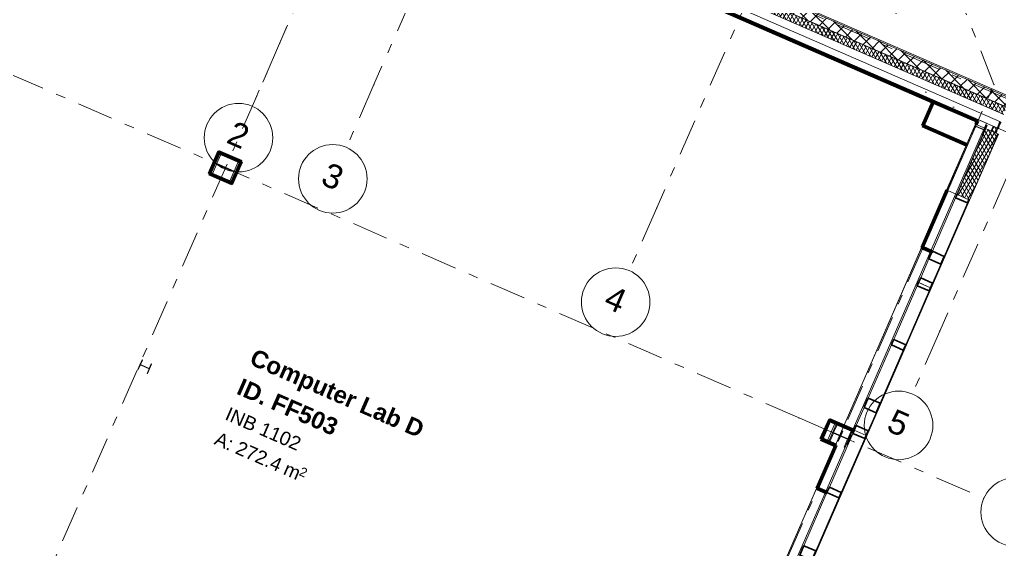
# Model space of a CAD drawing. Header units: millimetres. Extents: x -50172 to 90294, y -80883 to 25069.
# Drawn here: x 4842 to 19129, y -14674 to -6944 of the extents above; entities that cross this region are included whole.
import ezdxf
from ezdxf.enums import TextEntityAlignment as Align

# ---------------------------------------------------------------- set-up
doc = ezdxf.new("R2010")
doc.units = ezdxf.units.MM
doc.header["$MEASUREMENT"] = 0
doc.linetypes.add('Double Dashed', pattern=[1093.611073, 529.166651, -211.666656, 141.111112, -211.666656])
doc.linetypes.add('Hidden Line', pattern=[55, 45, -10])
for name, color, linetype in [('A-05-M_Gross_Int_Plant', 7, 'Continuous'), ('A-15-MG_Structural_Grid', 7, 'Continuous'), ('A-20-M_Floor_Slab', 7, 'Continuous'), ('A-25-M_Wall_Ext_Existing_HUB', 7, 'Continuous'), ('A-25-M_Wall_Int', 7, 'Continuous'), ('COLUMN.IFC Import', 7, 'Continuous'), ('New_A-05-M_Gross_Int_Circulation', 7, 'Continuous'), ('New_A-15-MG_Structural_Grid_Phase_2', 7, 'Continuous'), ('New_A-20-M_Floor_Slab', 7, 'Continuous'), ('New_A-25-M_Wall_Ext', 7, 'Continuous'), ('New_A-25-M_Wall_Int', 7, 'Continuous'), ('New_A-35-M_FFE-Zone', 7, 'Continuous'), ('New_ArchiCAD Windows', 7, 'Continuous')]:
    doc.layers.add(name, color=color, linetype=linetype)
for name, color, linetype, lineweight, true_color in [('A-05-M_Gross_Int_Plant_Pen_No__74', 7, 'Continuous', 20, 0x606060), ('A-15-MG_Structural_Grid_Pen_No__163', 7, 'Continuous', 0, 0x750077), ('A-25-M_Wall_Ext_Existing_HUB_Pen_No__107', 7, 'Continuous', 15, 0xa6a6a6), ('A-25-M_Wall_Int_Pen_No__107', 7, 'Continuous', 15, 0xa6a6a6), ('A-25-M_Wall_Int_Pen_No__27', 7, 'Continuous', 50, 0x2a2a2a), ('New_A-05-M_Gross_Int_Circulation_Pen_No__74', 7, 'Continuous', 20, 0x606060), ('New_A-15-MG_Structural_Grid_Phase_2_Pen_No__222', 7, 'Continuous', 13, 0x65af33), ('New_A-25-M_Wall_Ext_Pen_No__107', 7, 'Continuous', 15, 0xa6a6a6), ('New_A-25-M_Wall_Int_Pen_No__107', 7, 'Continuous', 15, 0xa6a6a6), ('New_A-25-M_Wall_Int_Pen_No__27', 7, 'Continuous', 50, 0x2a2a2a), ('New_A-35-M_FFE-Zone_Pen_No__74', 7, 'Continuous', 20, 0x606060), ('New_ArchiCAD Windows_Pen_No__23', 7, 'Continuous', 30, 0x2a2a2a)]:
    doc.layers.add(name, color=color, linetype=linetype, lineweight=lineweight, true_color=true_color)
for name, color, linetype, lineweight in [('A-20-M_Floor_Slab_Pen_No__89', 8, 'Continuous', 20), ('A-25-M_Wall_Ext_Existing_HUB_Pen_No__1', 7, 'Continuous', 13), ('A-25-M_Wall_Ext_Existing_HUB_Pen_No__195', 7, 'Continuous', 35), ('A-25-M_Wall_Int_Pen_No__193', 7, 'Continuous', 18), ('A-25-M_Wall_Int_Pen_No__195', 7, 'Continuous', 35), ('A-25-M_Wall_Int_Pen_No__4', 7, 'Continuous', 20), ('ArchiCAD Zone Stamps_Pen_No__9', 7, 'Continuous', 13), ('COLUMN.IFC Import_Pen_No__2', 8, 'Continuous', 15), ('New_A-20-M_Floor_Slab_Pen_No__89', 8, 'Continuous', 20), ('New_A-25-M_Wall_Ext_Pen_No__1', 7, 'Continuous', 13), ('New_A-25-M_Wall_Int_Pen_No__1', 7, 'Continuous', 13), ('New_ArchiCAD Windows_Pen_No__1', 7, 'Continuous', 13), ('New_ArchiCAD Windows_Pen_No__3', 7, 'Continuous', 18), ('New_ArchiCAD Zone Stamps_Pen_No__6', 7, 'Continuous', 35), ('New_ArchiCAD Zone Stamps_Pen_No__9', 7, 'Continuous', 13)]:
    doc.layers.add(name, color=color, linetype=linetype, lineweight=lineweight)
doc.styles.add('GENERATED_STYLE_1', font='')
doc.styles.add('GENERATED_STYLE_3', font='')
doc.styles.add('GENERATED_STYLE_4', font='')
doc.styles.get('GENERATED_STYLE_1').set_extended_font_data('Arial', bold=True)
doc.styles.get('GENERATED_STYLE_3').set_extended_font_data('Arial')
doc.styles.get('GENERATED_STYLE_4').set_extended_font_data('Swis721 BT')
pattern_1 = [(103.994, (0, 0), (-1137.956, 451.32), [0, -965.2, 0, -1079.5, 0, -1031.875]), (73.994, (0, 0), (-1195.13, 1745.31), [0, -520.7, 0, -869.95, 0, -333.375]), (33.994, (-311.5, -716.2), (785.414, 1814.82), [0, -317.5, 0, -1143, 0, -1492.25]), (23.994, (-311.5, -716.2), (250.28, 1972.77), [0, -158.75, 0, -749.3, 0, -857.25])]
pattern_2 = [(60, (0, 0), (-43.30127, 25), []), (120, (0, 0), (43.30127, 25), [])]
pattern_3 = [(66.4404, (0, 0), (-158.76755, 69.2305), [0, -100]), (66.4404, (-59.4, 80.45), (-158.76755, 69.2305), [0, -100])]

# ---------------------------------------------------------------- blocks, each defined once
blk = doc.blocks.new('Corridor 03-First_INB 1150_4_1', base_point=(2752, -8740))
at = {"layer": 'New_A-05-M_Gross_Int_Circulation_Pen_No__74', "linetype": 'Continuous'}
for p, q in [((4713, -1710), (4628, -1905)), ((6212, -2363), (4713, -1710)), ((4259, -1745), (-2266, -16710)), ((4628, -1905), (4259, -1745)), ((6001, -2847), (6212, -2363)), ((6890, -3235), (6001, -2847)), ((6234, -4738), (6890, -3235)), ((-399, -17524), (5345, -4351)), ((5345, -4351), (6234, -4738)), ((-2266, -16710), (-399, -17524))]:
    blk.add_line(p, q, dxfattribs=at)
at = {"layer": 'New_ArchiCAD Zone Stamps_Pen_No__6'}
for tag, height, style, p in [('zoneNameLine2', 250, 'GENERATED_STYLE_1', (1590, -9766)), ('ROOM_NAME', 250, 'GENERATED_STYLE_1', (1158, -9578)), ('measuredAreaCode', 200, 'GENERATED_STYLE_3', (2383, -10100)), ('DUMMY_650', 200, 'GENERATED_STYLE_3', (2730, -9303)), ('ROOM_NUMBER', 200, 'GENERATED_STYLE_3', (2022, -9943)), ('DUMMY_651', 133, 'GENERATED_STYLE_3', (2852, -9009)), ('DUMMY_649', 200, 'GENERATED_STYLE_3', (2517, -9793))]:
    blk.add_attdef(tag, text='', height=height, rotation=66.4404, dxfattribs=dict(at, style=style)).set_placement(p, align=Align.TOP_LEFT)
blk = doc.blocks.new('Computer Lab D_INB 1102_16_1', base_point=(2938, -13266))
at = {"layer": 'New_A-35-M_FFE-Zone_Pen_No__74', "linetype": 'Continuous'}
for p, q in [((18809, -8400), (6995, -3248)), ((16860, -12869), (18809, -8400)), ((7600, -9196), (7742, -8868)), ((7742, -8868), (8081, -9016)), ((8081, -9016), (7938, -9343)), ((7938, -9343), (7600, -9196)), ((16620, -13094), (16741, -12817)), ((16741, -12817), (16860, -12869)), ((16739, -13146), (16620, -13094)), ((13792, -19904), (16739, -13146))]:
    blk.add_line(p, q, dxfattribs=at)
at = {"layer": 'New_ArchiCAD Zone Stamps_Pen_No__9'}
for tag, height, style, p in [('ROOM_NAME', 250, 'GENERATED_STYLE_1', (8278, -11737)), ('zoneNameLine2', 250, 'GENERATED_STYLE_1', (8089, -12169)), ('ROOM_NUMBER', 200, 'GENERATED_STYLE_3', (7901, -12590)), ('measuredAreaCode', 200, 'GENERATED_STYLE_3', (7744, -12950)), ('DUMMY_649', 200, 'GENERATED_STYLE_3', (8051, -13084)), ('DUMMY_650', 200, 'GENERATED_STYLE_3', (8680, -13359)), ('DUMMY_651', 133, 'GENERATED_STYLE_3', (8960, -13465))]:
    blk.add_attdef(tag, text='', height=height, rotation=336.4404, dxfattribs=dict(at, style=style)).set_placement(p, align=Align.TOP_LEFT)
blk = doc.blocks.new('Male WC_INB 1255_46_1', base_point=(17418, -6301))
at = {"layer": 'A-05-M_Gross_Int_Plant_Pen_No__74', "linetype": 'Continuous'}
for p, q in [((19480, -3553), (18923, -4830)), ((21223, -4313), (19480, -3553)), ((17404, -4168), (16274, -6760)), ((18923, -4830), (17404, -4168)), ((19536, -8182), (21223, -4313)), ((16274, -6760), (19536, -8182))]:
    blk.add_line(p, q, dxfattribs=at)
at = {"layer": 'ArchiCAD Zone Stamps_Pen_No__9'}
for tag, height, style, p in [('ROOM_NAME', 250, 'GENERATED_STYLE_1', (17179, -5000)), ('zoneNameLine2', 250, 'GENERATED_STYLE_1', (16990, -5432)), ('ROOM_NUMBER', 200, 'GENERATED_STYLE_3', (16802, -5853)), ('measuredAreaCode', 200, 'GENERATED_STYLE_3', (16645, -6213)), ('DUMMY_649', 200, 'GENERATED_STYLE_3', (16952, -6347)), ('DUMMY_650', 200, 'GENERATED_STYLE_3', (17441, -6560)), ('DUMMY_651', 133, 'GENERATED_STYLE_3', (17721, -6667))]:
    blk.add_attdef(tag, text='', height=height, rotation=336.4404, dxfattribs=dict(at, style=style)).set_placement(p, align=Align.TOP_LEFT)
blk = doc.blocks.new('Slab_59_1', base_point=(642, -115))
at = {"layer": 'A-20-M_Floor_Slab_Pen_No__89', "linetype": 'Continuous', "flags": 128}
blk.add_lwpolyline([(642, -115), (7791, 6537), (7706, 6629), (10938, 9637), (15227, 7767), (19349, 17220), (33140, 11206), (28688, 997), (49222, -7956), (46448, -14318), (43562, -13060), (41448, -17909)], close=True, dxfattribs=at)
blk = doc.blocks.new('Slab_60_1', base_point=(-21326, -27555))
at = {"layer": 'New_A-20-M_Floor_Slab_Pen_No__89', "linetype": 'Continuous', "flags": 128}
blk.add_lwpolyline([(10989, -26694), (18941, -8457), (9986, -4552), (6045, -2834), (6178, -2529), (1093, -312), (-3008, -4128), (-3008, -4128), (-10734, -11317), (-11116, -10906), (-17839, -17161), (-17128, -17926), (-21326, -27555)], dxfattribs=at)
blk = doc.blocks.new('Wall_4_1', base_point=(44635, -19661))
at = {"layer": 'A-25-M_Wall_Ext_Existing_HUB_Pen_No__107', "linetype": 'Continuous'}
h = blk.add_hatch(dxfattribs=at)
h.set_pattern_fill('Concrete_Block_0001', color=256, style=0, pattern_type=2)
h.set_pattern_definition([(45, (0, 0), (-91.9239, 91.9239), []), (135, (0, 0), (91.9239, 91.9239), [])])
h.paths.add_polyline_path([(19293, -8093), (6340, -2445), (6284, -2573), (19237, -8221)])
h = blk.add_hatch(dxfattribs=at)
h.set_pattern_fill('Batt_Insulation_0001', color=256, style=0, pattern_type=2)
h.set_pattern_definition(pattern_2)
h.paths.add_polyline_path([(19237, -8221), (6284, -2573), (6238, -2679), (19191, -8327)])
h = blk.add_hatch(dxfattribs=at)
h.set_pattern_fill('613_01__ad_AR_SAND_0001', color=256, style=0, pattern_type=2)
h.set_pattern_definition(pattern_1)
h.paths.add_polyline_path([(19144, -8434), (6177, -2780), (6136, -2874), (19103, -8528)])
at = {"layer": 'A-25-M_Wall_Ext_Existing_HUB_Pen_No__107', "linetype": 'Continuous', "lineweight": 0, "true_color": 0x535353}
blk.add_hatch(color=251, dxfattribs=at).paths.add_polyline_path([(19146, -8435), (19144, -8434), (19103, -8528), (19105, -8529)])
at = {"layer": 'A-25-M_Wall_Ext_Existing_HUB_Pen_No__107', "linetype": 'Continuous'}
h = blk.add_hatch(dxfattribs=at)
h.set_pattern_fill('613_01__ad_AR_SAND_0001', color=256, style=0, pattern_type=2)
h.set_pattern_definition(pattern_1)
h.paths.add_polyline_path([(19105, -8529), (19886, -8869), (19927, -8775), (19146, -8435)])
at = {"layer": 'A-25-M_Wall_Ext_Existing_HUB_Pen_No__1', "linetype": 'Continuous'}
for p, q in [((6238, -2679), (19191, -8327)), ((6284, -2573), (19237, -8221)), ((6177, -2780), (19144, -8434))]:
    blk.add_line(p, q, dxfattribs=at)
at = {"layer": 'A-25-M_Wall_Ext_Existing_HUB_Pen_No__1', "linetype": 'Continuous', "flags": 128}
for points in [[(20076, -8434), (6340, -2445)], [(6136, -2874), (19103, -8528)], [(19105, -8529), (19886, -8869)]]:
    blk.add_lwpolyline(points, dxfattribs=at)
at = {"layer": 'A-25-M_Wall_Ext_Existing_HUB_Pen_No__195', "linetype": 'Hidden Line'}
for p, q in [((19144, -8434), (19103, -8528)), ((19105, -8529), (19146, -8435))]:
    blk.add_line(p, q, dxfattribs=at)
blk = doc.blocks.new('*X526')
at = {"layer": 'New_A-25-M_Wall_Int_Pen_No__107', "linetype": 'Continuous'}
blk.add_hatch(color=256, dxfattribs=at).paths.add_polyline_path([(-1192, -19497), (5377, -4432), (5364, -4399), (-1225, -19510)])
blk = doc.blocks.new('Wall_125_1', base_point=(-1182, -19569))
at = {"layer": 'New_A-25-M_Wall_Int_Pen_No__107', "linetype": 'Continuous'}
for points in [[(-386, -17530), (5353, -4370), (5345, -4351), (-399, -17524)], [(-1142, -19477), (5397, -4482), (5389, -4462), (-1162, -19485)], [(-399, -17524), (-405, -17538), (-392, -17544), (-386, -17530)], [(-439, -17616), (-1273, -19529), (-1254, -19521), (-426, -17622)], [(-433, -17602), (-439, -17616), (-426, -17622), (-420, -17608)]]:
    blk.add_hatch(color=256, dxfattribs=at).paths.add_polyline_path(points)
at = {"layer": 'New_A-25-M_Wall_Int_Pen_No__107', "linetype": 'Continuous', "lineweight": 0, "true_color": 0x535353}
for points in [[(-389, -17545), (5354, -4374), (5353, -4370), (-392, -17544)], [(-1162, -19485), (5389, -4462), (5387, -4458), (-1165, -19486)], [(-393, -17547), (-1254, -19521), (-1250, -19520), (-390, -17548)], [(-405, -17538), (-407, -17541), (-393, -17547), (-392, -17544)], [(-392, -17544), (-393, -17547), (-390, -17548), (-389, -17545)], [(-432, -17599), (-433, -17602), (-420, -17608), (-418, -17605)]]:
    blk.add_hatch(color=251, dxfattribs=at).paths.add_polyline_path(points)
at = {"layer": 'New_A-25-M_Wall_Int_Pen_No__1', "linetype": 'Continuous'}
for p, q in [((-1225, -19510), (5364, -4399)), ((-389, -17545), (5354, -4374)), ((-386, -17530), (5353, -4370)), ((-1192, -19497), (5377, -4432)), ((-1165, -19486), (5387, -4458)), ((-1162, -19485), (5389, -4462)), ((-1250, -19520), (-390, -17548)), ((-418, -17605), (-393, -17547)), ((-407, -17541), (-393, -17547)), ((-392, -17544), (-405, -17538)), ((-392, -17544), (-386, -17530)), ((-390, -17548), (-389, -17545)), ((-1254, -19521), (-426, -17622)), ((-433, -17602), (-420, -17608)), ((-432, -17599), (-418, -17605)), ((-426, -17622), (-420, -17608))]:
    blk.add_line(p, q, dxfattribs=at)
at = {"layer": 'New_A-25-M_Wall_Int_Pen_No__1', "linetype": 'Continuous', "flags": 128}
for points in [[(5345, -4351), (-399, -17524)], [(-1142, -19477), (5397, -4482)], [(-439, -17616), (-1273, -19529)]]:
    blk.add_lwpolyline(points, dxfattribs=at)
at = {"layer": 'New_A-25-M_Wall_Int', "color": 250, "lineweight": 50, "true_color": 0x2a2a2a}
blk.add_blockref('*X526', (0, 0), dxfattribs=at)
blk = doc.blocks.new('Triple Window 19')
at = {"layer": 'New_ArchiCAD Windows_Pen_No__1', "linetype": 'Continuous'}
for p, q in [((-1175, -0.5), (-1175, 0)), ((1175, -0.5), (1175, 0)), ((-1175, -190), (-1175, -0.5)), ((1175, -190), (1175, -0.5))]:
    blk.add_line(p, q, dxfattribs=at)
at = {"layer": 'New_ArchiCAD Windows_Pen_No__23', "linetype": 'Continuous'}
for p, q in [((-1175, 0), (-1125, 0)), ((-1125, 0), (-1125, -190)), ((-268, -190), (-268, 0)), ((-268, 0), (-225, 0)), ((-225, 0), (-182, 0)), ((-182, 0), (-182, -190)), ((662.5, -190), (662.5, 0)), ((662.5, 0), (725, 0)), ((725, 0), (812.5, 0)), ((812.5, 0), (812.5, -190)), ((1100, -190), (1100, 0)), ((1100, 0), (1175, 0)), ((-1125, -190), (-1175, -190)), ((-225, -190), (-268, -190)), ((-182, -190), (-225, -190)), ((725, -190), (662.5, -190)), ((812.5, -190), (725, -190)), ((1175, -190), (1100, -190))]:
    blk.add_line(p, q, dxfattribs=at)
at = {"layer": 'New_ArchiCAD Windows_Pen_No__3', "linetype": 'Continuous'}
for p, q in [((-1175, 165), (1175, 165)), ((-1125, 0), (-268, 0)), ((-182, 0), (662.5, 0)), ((812.5, 0), (1100, 0)), ((-1175, -200), (1175, -200)), ((-268, -190), (-1125, -190)), ((662.5, -190), (-182, -190)), ((1100, -190), (812.5, -190))]:
    blk.add_line(p, q, dxfattribs=at)
blk = doc.blocks.new('Double Window 19_2')
at = {"layer": 'New_ArchiCAD Windows_Pen_No__1', "linetype": 'Continuous'}
for p, q in [((-700, -0.5), (-700, 0)), ((700, -0.5), (700, 0)), ((-700, -190), (-700, -0.5)), ((700, -190), (700, -0.5))]:
    blk.add_line(p, q, dxfattribs=at)
at = {"layer": 'New_ArchiCAD Windows_Pen_No__23', "linetype": 'Continuous'}
for p, q in [((-700, 0), (-625, 0)), ((-625, 0), (-625, -190)), ((-325, -190), (-325, 0)), ((-325, 0), (-250, 0)), ((-250, 0), (-200, 0)), ((-200, 0), (-200, -190)), ((650, -190), (650, 0)), ((650, 0), (700, 0)), ((-625, -190), (-700, -190)), ((-250, -190), (-325, -190)), ((-200, -190), (-250, -190)), ((700, -190), (650, -190))]:
    blk.add_line(p, q, dxfattribs=at)
at = {"layer": 'New_ArchiCAD Windows_Pen_No__3', "linetype": 'Continuous'}
for p, q in [((-700, 165), (700, 165)), ((-625, 0), (-325, 0)), ((-200, 0), (650, 0)), ((-700, -200), (700, -200)), ((-325, -190), (-625, -190)), ((650, -190), (-200, -190))]:
    blk.add_line(p, q, dxfattribs=at)
blk = doc.blocks.new('Wall_192_1', base_point=(19114, -8614))
at = {"layer": 'New_A-25-M_Wall_Ext_Pen_No__107', "linetype": 'Continuous'}
h = blk.add_hatch(dxfattribs=at)
h.set_pattern_fill('Plaster_0001', color=256, style=0, pattern_type=2)
h.set_pattern_definition(pattern_3)
h.paths.add_polyline_path([(18359, -9431), (18373, -9437), (18793, -8474), (18779, -8468)])
at = {"layer": 'New_A-25-M_Wall_Ext_Pen_No__107', "linetype": 'Continuous', "lineweight": 0, "true_color": 0x535353}
for points in [[(18793, -8474), (18373, -9437), (18376, -9439), (18796, -8476)], [(18928, -8533), (18508, -9496), (18510, -9497), (18930, -8534)], [(11238, -25800), (10952, -26455), (10955, -26456), (11241, -25801)], [(11373, -25858), (11087, -26514), (11090, -26515), (11376, -25859)]]:
    blk.add_hatch(color=251, dxfattribs=at).paths.add_polyline_path(points)
at = {"layer": 'New_A-25-M_Wall_Ext_Pen_No__107', "linetype": 'Continuous'}
for points in [[(18930, -8534), (18510, -9497), (18511, -9498), (18931, -8534)], [(19113, -8614), (18693, -9577), (18694, -9577), (19114, -8614)], [(11090, -26515), (11090, -26515), (11376, -25860), (11376, -25859)], [(11273, -26594), (11273, -26595), (11559, -25939), (11558, -25939)]]:
    blk.add_hatch(color=256, dxfattribs=at).paths.add_polyline_path(points)
h = blk.add_hatch(dxfattribs=at)
h.set_pattern_fill('Batt_Insulation_0001', color=256, style=0, pattern_type=2)
h.set_pattern_definition(pattern_2)
h.paths.add_polyline_path([(18931, -8534), (18511, -9498), (18685, -9573), (18693, -9577), (19113, -8614)])
h = blk.add_hatch(dxfattribs=at)
h.set_pattern_fill('Plaster_0001', color=256, style=0, pattern_type=2)
h.set_pattern_definition(pattern_3)
h.paths.add_polyline_path([(10939, -26449), (10952, -26455), (11238, -25800), (11224, -25794)])
h = blk.add_hatch(dxfattribs=at)
h.set_pattern_fill('Batt_Insulation_0001', color=256, style=0, pattern_type=2)
h.set_pattern_definition(pattern_2)
h.paths.add_polyline_path([(11376, -25860), (11090, -26515), (11273, -26594), (11558, -25939), (11550, -25935)])
at = {"layer": 'New_A-25-M_Wall_Ext_Pen_No__1', "linetype": 'Continuous'}
for p, q in [((18373, -9437), (18793, -8474)), ((18376, -9439), (18796, -8476)), ((18508, -9496), (18928, -8533)), ((18510, -9497), (18930, -8534)), ((18511, -9498), (18931, -8534)), ((18693, -9577), (19113, -8614)), ((18373, -9437), (18359, -9431)), ((18376, -9439), (18373, -9437)), ((18508, -9496), (18376, -9439)), ((18510, -9497), (18508, -9496)), ((18511, -9498), (18510, -9497)), ((18685, -9573), (18511, -9498)), ((18693, -9577), (18685, -9573)), ((18694, -9577), (18693, -9577)), ((10952, -26455), (11238, -25800)), ((10955, -26456), (11241, -25801)), ((11087, -26514), (11373, -25858)), ((11090, -26515), (11376, -25859)), ((11238, -25800), (11224, -25794)), ((11241, -25801), (11238, -25800)), ((11373, -25858), (11241, -25801)), ((11376, -25859), (11373, -25858)), ((11376, -25860), (11376, -25859)), ((11090, -26515), (11376, -25860)), ((11273, -26594), (11558, -25939)), ((11550, -25935), (11376, -25860)), ((11558, -25939), (11550, -25935)), ((11559, -25939), (11558, -25939))]:
    blk.add_line(p, q, dxfattribs=at)
at = {"layer": 'New_A-25-M_Wall_Ext_Pen_No__1', "linetype": 'Continuous', "flags": 128}
for points in [[(18779, -8468), (18359, -9431)], [(19114, -8614), (18779, -8468)], [(18694, -9577), (19114, -8614)], [(11224, -25794), (10939, -26449)], [(11273, -26595), (11559, -25939)], [(10939, -26449), (11273, -26595)]]:
    blk.add_lwpolyline(points, dxfattribs=at)
at = {"layer": 'New_ArchiCAD Windows', "color": 251, "linetype": 'Continuous', "lineweight": 20, "true_color": 0x606060, "zscale": 1000, "rotation": 66.44041158399281}
blk.add_blockref('Double Window 19_2', (18231, -10139), dxfattribs=at)
at = {"layer": 'New_ArchiCAD Windows', "color": 251, "linetype": 'Continuous', "lineweight": 20, "true_color": 0x606060, "xscale": -1, "zscale": 1000, "rotation": 66.44041158399281}
for p in [(17481, -11858), (16542, -14012), (15603, -16166), (14663, -18320), (13724, -20474), (12785, -22628), (11845, -24782)]:
    blk.add_blockref('Triple Window 19', p, dxfattribs=at)
blk = doc.blocks.new('Wall_259_1', base_point=(18359, -9431))
at = {"layer": 'New_A-25-M_Wall_Int_Pen_No__107', "linetype": 'Continuous'}
blk.add_hatch(color=256, dxfattribs=at).paths.add_polyline_path([(18359, -9431), (17992, -10273), (18012, -10265), (18373, -9437)])
at = {"layer": 'New_A-25-M_Wall_Int_Pen_No__27', "linetype": 'Continuous', "flags": 128}
for points in [[(18359, -9431), (17992, -10273)], [(18012, -10265), (18373, -9437)], [(18373, -9437), (18359, -9431)]]:
    blk.add_lwpolyline(points, dxfattribs=at)
blk = doc.blocks.new('Wall_269_1', base_point=(17011, -12935))
at = {"layer": 'New_A-25-M_Wall_Int_Pen_No__107', "linetype": 'Continuous'}
blk.add_hatch(color=256, dxfattribs=at).paths.add_polyline_path([(17011, -12935), (16649, -12777), (16657, -12796), (17005, -12949)])
at = {"layer": 'New_A-25-M_Wall_Int_Pen_No__27', "linetype": 'Continuous', "flags": 128}
for points in [[(17011, -12935), (16649, -12777)], [(16657, -12796), (17005, -12949)], [(17005, -12949), (17011, -12935)]]:
    blk.add_lwpolyline(points, dxfattribs=at)
blk = doc.blocks.new('Wall_270_1', base_point=(16649, -12777))
at = {"layer": 'New_A-25-M_Wall_Int_Pen_No__107', "linetype": 'Continuous'}
blk.add_hatch(color=256, dxfattribs=at).paths.add_polyline_path([(16649, -12777), (16522, -13068), (16542, -13061), (16657, -12796)])
at = {"layer": 'New_A-25-M_Wall_Int_Pen_No__27', "linetype": 'Continuous', "flags": 128}
for points in [[(16649, -12777), (16522, -13068)], [(16542, -13061), (16657, -12796)]]:
    blk.add_lwpolyline(points, dxfattribs=at)
blk = doc.blocks.new('Wall_271_1', base_point=(18150, -10325))
at = {"layer": 'New_A-25-M_Wall_Int_Pen_No__107', "linetype": 'Continuous'}
blk.add_hatch(color=256, dxfattribs=at).paths.add_polyline_path([(18150, -10325), (18012, -10265), (17992, -10273), (18144, -10339)])
at = {"layer": 'New_A-25-M_Wall_Int_Pen_No__27', "linetype": 'Continuous', "flags": 128}
for points in [[(17992, -10273), (18144, -10339)], [(18150, -10325), (18012, -10265)], [(18144, -10339), (18150, -10325)]]:
    blk.add_lwpolyline(points, dxfattribs=at)
blk = doc.blocks.new('Wall_273_1', base_point=(16522, -13068))
at = {"layer": 'New_A-25-M_Wall_Int_Pen_No__107', "linetype": 'Continuous'}
blk.add_hatch(color=256, dxfattribs=at).paths.add_polyline_path([(16522, -13068), (16733, -13160), (16753, -13153), (16542, -13061)])
at = {"layer": 'New_A-25-M_Wall_Int_Pen_No__27', "linetype": 'Continuous', "flags": 128}
for points in [[(16522, -13068), (16733, -13160)], [(16753, -13153), (16542, -13061)]]:
    blk.add_lwpolyline(points, dxfattribs=at)
blk = doc.blocks.new('Wall_274_1', base_point=(16733, -13160))
at = {"layer": 'New_A-25-M_Wall_Int_Pen_No__107', "linetype": 'Continuous'}
blk.add_hatch(color=256, dxfattribs=at).paths.add_polyline_path([(16733, -13160), (16460, -13786), (16480, -13778), (16753, -13153)])
at = {"layer": 'New_A-25-M_Wall_Int_Pen_No__27', "linetype": 'Continuous', "flags": 128}
for points in [[(16733, -13160), (16460, -13786)], [(16480, -13778), (16753, -13153)]]:
    blk.add_lwpolyline(points, dxfattribs=at)
blk = doc.blocks.new('Wall_275_1', base_point=(16460, -13786))
at = {"layer": 'New_A-25-M_Wall_Int_Pen_No__107', "linetype": 'Continuous'}
blk.add_hatch(color=256, dxfattribs=at).paths.add_polyline_path([(16460, -13786), (16612, -13852), (16618, -13838), (16480, -13778)])
at = {"layer": 'New_A-25-M_Wall_Int_Pen_No__27', "linetype": 'Continuous', "flags": 128}
for points in [[(16460, -13786), (16612, -13852)], [(16618, -13838), (16480, -13778)], [(16612, -13852), (16618, -13838)]]:
    blk.add_lwpolyline(points, dxfattribs=at)
blk = doc.blocks.new('Wall_342_1', base_point=(7600, -9196))
at = {"layer": 'A-25-M_Wall_Int_Pen_No__107', "linetype": 'Continuous'}
blk.add_hatch(color=256, dxfattribs=at).paths.add_polyline_path([(7600, -9196), (7938, -9343), (7930, -9323), (7619, -9188)])
at = {"layer": 'A-25-M_Wall_Int_Pen_No__27', "linetype": 'Continuous', "flags": 128}
for points in [[(7600, -9196), (7938, -9343)], [(7930, -9323), (7619, -9188)]]:
    blk.add_lwpolyline(points, dxfattribs=at)
blk = doc.blocks.new('Wall_343_1', base_point=(7938, -9343))
at = {"layer": 'A-25-M_Wall_Int_Pen_No__107', "linetype": 'Continuous'}
blk.add_hatch(color=256, dxfattribs=at).paths.add_polyline_path([(7938, -9343), (8081, -9016), (8061, -9024), (7930, -9323)])
at = {"layer": 'A-25-M_Wall_Int_Pen_No__27', "linetype": 'Continuous', "flags": 128}
for points in [[(8061, -9024), (7930, -9323)], [(7938, -9343), (8081, -9016)]]:
    blk.add_lwpolyline(points, dxfattribs=at)
blk = doc.blocks.new('Wall_344_1', base_point=(8081, -9016))
at = {"layer": 'A-25-M_Wall_Int_Pen_No__107', "linetype": 'Continuous'}
blk.add_hatch(color=256, dxfattribs=at).paths.add_polyline_path([(8081, -9016), (7742, -8868), (7750, -8888), (8061, -9024)])
at = {"layer": 'A-25-M_Wall_Int_Pen_No__27', "linetype": 'Continuous', "flags": 128}
for points in [[(8081, -9016), (7742, -8868)], [(7750, -8888), (8061, -9024)]]:
    blk.add_lwpolyline(points, dxfattribs=at)
blk = doc.blocks.new('Wall_345_1', base_point=(7742, -8868))
at = {"layer": 'A-25-M_Wall_Int_Pen_No__107', "linetype": 'Continuous'}
blk.add_hatch(color=256, dxfattribs=at).paths.add_polyline_path([(7742, -8868), (7600, -9196), (7619, -9188), (7750, -8888)])
at = {"layer": 'A-25-M_Wall_Int_Pen_No__27', "linetype": 'Continuous', "flags": 128}
for points in [[(7742, -8868), (7600, -9196)], [(7619, -9188), (7750, -8888)]]:
    blk.add_lwpolyline(points, dxfattribs=at)
blk = doc.blocks.new('*X832')
at = {"layer": 'A-25-M_Wall_Int_Pen_No__107', "linetype": 'Continuous'}
blk.add_hatch(color=256, dxfattribs=at).paths.add_polyline_path([(6924, -3250), (6947, -3260), (6953, -3246), (6930, -3236)])
blk = doc.blocks.new('Wall_356_1', base_point=(6052, -2853))
at = {"layer": 'A-25-M_Wall_Int_Pen_No__107', "linetype": 'Continuous'}
for points in [[(6896, -3221), (6066, -2859), (6046, -2867), (6890, -3235)], [(6890, -3235), (6903, -3241), (6909, -3227), (6896, -3221)], [(6968, -3269), (6981, -3275), (6987, -3261), (6974, -3255)], [(6981, -3275), (18797, -8427), (18817, -8419), (6987, -3261)]]:
    blk.add_hatch(color=256, dxfattribs=at).paths.add_polyline_path(points)
at = {"layer": 'New_A-25-M_Wall_Int_Pen_No__107', "linetype": 'Continuous', "lineweight": 0, "true_color": 0x535353}
for points in [[(6903, -3241), (6906, -3242), (6912, -3228), (6909, -3227)], [(6965, -3268), (6968, -3269), (6974, -3255), (6971, -3254)]]:
    blk.add_hatch(color=251, dxfattribs=at).paths.add_polyline_path(points)
at = {"layer": 'A-25-M_Wall_Int_Pen_No__27', "linetype": 'Continuous', "flags": 128}
for points in [[(6046, -2867), (6890, -3235)], [(6896, -3221), (6066, -2859)], [(6981, -3275), (18155, -8147)], [(18817, -8419), (6987, -3261)], [(18169, -8153), (18797, -8427)]]:
    blk.add_lwpolyline(points, dxfattribs=at)
at = {"layer": 'New_A-25-M_Wall_Int_Pen_No__1', "linetype": 'Continuous'}
for p, q in [((6909, -3227), (6903, -3241)), ((6912, -3228), (6906, -3242)), ((6930, -3236), (6924, -3250)), ((6953, -3246), (6947, -3260)), ((6971, -3254), (6965, -3268)), ((6968, -3269), (6974, -3255))]:
    blk.add_line(p, q, dxfattribs=at)
at = {"layer": 'A-25-M_Wall_Int', "color": 250, "lineweight": 50, "true_color": 0x2a2a2a}
blk.add_blockref('*X832', (0, 0), dxfattribs=at)
blk = doc.blocks.new('Wall_371_1', base_point=(18779, -8468))
at = {"layer": 'A-25-M_Wall_Int_Pen_No__107', "linetype": 'Continuous'}
blk.add_hatch(color=256, dxfattribs=at).paths.add_polyline_path([(18793, -8474), (18817, -8419), (18797, -8427), (18779, -8468)])
at = {"layer": 'A-25-M_Wall_Int_Pen_No__27', "linetype": 'Continuous', "flags": 128}
for points in [[(18797, -8427), (18779, -8468)], [(18793, -8474), (18817, -8419)], [(18779, -8468), (18793, -8474)]]:
    blk.add_lwpolyline(points, dxfattribs=at)
blk = doc.blocks.new('Wall_372_1', base_point=(19105, -8529))
at = {"layer": 'A-25-M_Wall_Int_Pen_No__107', "linetype": 'Continuous'}
h = blk.add_hatch(dxfattribs=at)
h.set_pattern_fill('Batt_Insulation_0001', color=256, style=0, pattern_type=2)
h.set_pattern_definition(pattern_2)
h.paths.add_polyline_path([(19073, -8597), (19103, -8528), (19037, -8499), (19007, -8568)])
at = {"layer": 'A-25-M_Wall_Int_Pen_No__107', "linetype": 'Continuous', "lineweight": 0, "true_color": 0x535353}
blk.add_hatch(color=251, dxfattribs=at).paths.add_polyline_path([(19075, -8597), (19105, -8529), (19103, -8528), (19073, -8597)])
at = {"layer": 'A-25-M_Wall_Int_Pen_No__193', "linetype": 'Continuous', "flags": 128}
for points in [[(19073, -8597), (19007, -8568)], [(19075, -8597), (19073, -8597)]]:
    blk.add_lwpolyline(points, dxfattribs=at)
at = {"layer": 'A-25-M_Wall_Int_Pen_No__195', "linetype": 'Hidden Line'}
blk.add_line((19073, -8597), (19103, -8528), dxfattribs=at)
at = {"layer": 'A-25-M_Wall_Int_Pen_No__195', "linetype": 'Hidden Line', "flags": 128}
blk.add_lwpolyline([(19075, -8597), (19105, -8529)], dxfattribs=at)
at = {"layer": 'A-25-M_Wall_Int_Pen_No__4', "linetype": 'Continuous', "flags": 128}
blk.add_lwpolyline([(19037, -8499), (19007, -8568)], dxfattribs=at)
blk = doc.blocks.new('Wall_396_1', base_point=(18009, -8483))
at = {"layer": 'A-25-M_Wall_Int_Pen_No__107', "linetype": 'Continuous'}
blk.add_hatch(color=256, dxfattribs=at).paths.add_polyline_path([(18023, -8489), (18169, -8153), (18155, -8147), (18003, -8497)])
at = {"layer": 'A-25-M_Wall_Int_Pen_No__27', "linetype": 'Continuous', "flags": 128}
for points in [[(18155, -8147), (18003, -8497)], [(18023, -8489), (18169, -8153)]]:
    blk.add_lwpolyline(points, dxfattribs=at)
blk = doc.blocks.new('Wall_397_1', base_point=(18009, -8483))
at = {"layer": 'A-25-M_Wall_Int_Pen_No__107', "linetype": 'Continuous'}
blk.add_hatch(color=256, dxfattribs=at).paths.add_polyline_path([(18003, -8497), (18645, -8776), (18651, -8763), (18023, -8489)])
at = {"layer": 'A-25-M_Wall_Int_Pen_No__27', "linetype": 'Continuous', "flags": 128}
for points in [[(18003, -8497), (18645, -8776)], [(18651, -8763), (18023, -8489)], [(18645, -8776), (18651, -8763)]]:
    blk.add_lwpolyline(points, dxfattribs=at)
blk = doc.blocks.new('Standard grid marker')
at = {"layer": 'A-15-MG_Structural_Grid_Pen_No__163', "linetype": 'Double Dashed'}
for p, q in [((1000, 0), (29726, 0)), ((29726, 0), (30726, 0))]:
    blk.add_line(p, q, dxfattribs=at)
at = {"layer": 'A-15-MG_Structural_Grid_Pen_No__163', "linetype": 'Continuous'}
blk.add_circle((31226, 0), 500, dxfattribs=at)
at = {"layer": 'A-15-MG_Structural_Grid_Pen_No__163', "linetype": 'Double Dashed'}
blk.add_point((29726, 0), dxfattribs=at)
blk.add_point((29726, 0), dxfattribs=at)
at = {"layer": 'A-15-MG_Structural_Grid_Pen_No__163', "style": 'GENERATED_STYLE_4'}
for tag, p in [('AC_MarkerText_1_0', (-500, 41)), ('AC_MarkerText_1_1', (31226, 41))]:
    blk.add_attdef(tag, text='', height=350, rotation=90, dxfattribs=at).set_placement(p, align=Align.MIDDLE_CENTER)
blk = doc.blocks.new('Standard grid marker_3')
at = {"layer": 'A-15-MG_Structural_Grid_Pen_No__163', "linetype": 'Double Dashed'}
blk.add_line((1000, 0), (74255, 0), dxfattribs=at)
at = {"layer": 'A-15-MG_Structural_Grid_Pen_No__163', "style": 'GENERATED_STYLE_4'}
for tag, p in [('AC_MarkerText_1_0', (-500, 43)), ('AC_MarkerText_1_1', (75755, 43))]:
    blk.add_attdef(tag, text='', height=350, rotation=360, dxfattribs=at).set_placement(p, align=Align.MIDDLE_CENTER)
blk = doc.blocks.new('Column 33')
at = {"layer": 'COLUMN.IFC Import_Pen_No__2', "linetype": 'Continuous'}
for p, q in [((-2.904, 76.2), (-76.1, 76.2)), ((-76.1, 76.2), (-76.1, 69.4)), ((-76.1, 69.4), (-2.9, 69.4)), ((-2.9, 69.4), (-2.904, 76.2)), ((-2.904, 76.2), (76.1, 76.2)), ((-2.9, 57.8), (-2.9, 69.4)), ((-2.9, -69.4), (-2.9, 57.8)), ((76.1, 69.4), (2.9, 69.4)), ((2.9, 69.4), (2.9, -69.4)), ((76.1, 76.2), (76.1, 69.4)), ((-76.1, -76.2), (-76.1, -69.4)), ((-76.1, -69.4), (-2.9, -69.4)), ((76.1, -76.2), (-76.1, -76.2)), ((2.9, -69.4), (76.1, -69.4)), ((76.1, -69.4), (76.1, -76.2))]:
    blk.add_line(p, q, dxfattribs=at)
blk = doc.blocks.new('Column 46')
at = {"layer": 'COLUMN.IFC Import_Pen_No__2', "linetype": 'Continuous'}
for p, q in [((76.45, 78.8), (-76.45, 78.8)), ((-76.45, 78.8), (-76.45, 69.4)), ((-76.45, 69.4), (-3.25, 69.4)), ((-3.25, 69.4), (-3.25, -69.4)), ((3.25, -69.4), (3.25, 69.4)), ((3.25, 69.4), (76.45, 69.4)), ((76.45, 69.4), (76.45, 78.8)), ((-3.25, -69.4), (-76.45, -69.4)), ((-76.45, -69.4), (-76.45, -78.8)), ((-76.45, -78.8), (76.45, -78.8)), ((76.45, -69.4), (3.25, -69.4)), ((76.45, -78.8), (76.45, -69.4))]:
    blk.add_line(p, q, dxfattribs=at)
blk = doc.blocks.new('Column 49')
at = {"layer": 'COLUMN.IFC Import_Pen_No__2', "linetype": 'Continuous'}
for p, q in [((-76.45, 78.8), (76.45, 78.8)), ((-76.45, 69.4), (-76.45, 78.8)), ((-3.25, 69.4), (-76.45, 69.4)), ((-3.25, -69.4), (-3.25, 69.4)), ((3.25, 69.4), (3.25, -69.4)), ((76.45, 69.4), (3.25, 69.4)), ((76.45, 78.8), (76.45, 69.4)), ((-76.45, -69.4), (-3.25, -69.4)), ((-76.45, -78.8), (-76.45, -69.4)), ((-76.45, -78.8), (76.45, -78.8)), ((76.45, -69.4), (3.25, -69.4)), ((76.45, -78.8), (76.45, -69.4))]:
    blk.add_line(p, q, dxfattribs=at)
blk = doc.blocks.new('Column 99')
at = {"layer": 'COLUMN.IFC Import_Pen_No__2', "linetype": 'Continuous'}
for p, q in [((-127.3, 127.05), (127.3, 127.05)), ((-127.3, 112.85), (-127.3, 127.05)), ((-4.3, 112.85), (-127.3, 112.85)), ((-4.3, -112.85), (-4.3, 112.85)), ((4.3, 112.85), (4.3, -112.85)), ((127.3, 112.85), (4.3, 112.85)), ((127.3, 127.05), (127.3, 112.85)), ((-127.3, -112.85), (-4.3, -112.85)), ((-127.3, -127.05), (-127.3, -112.85)), ((127.3, -127.05), (-127.3, -127.05)), ((4.3, -112.85), (127.3, -112.85)), ((127.3, -112.85), (127.3, -127.05))]:
    blk.add_line(p, q, dxfattribs=at)
blk = doc.blocks.new('Column 20')
at = {"layer": 'COLUMN.IFC Import_Pen_No__2', "linetype": 'Continuous'}
for p, q in [((-153.7, 157.25), (153.7, 157.25)), ((-153.7, 138.55), (-153.7, 157.25)), ((153.7, 157.25), (153.7, 138.55)), ((-6, 138.55), (-153.7, 138.55)), ((-6, -138.55), (-6, 138.55)), ((6, 138.55), (6, -138.55)), ((153.7, 138.55), (6, 138.55)), ((-153.7, -138.55), (-6, -138.55)), ((-153.7, -157.25), (-153.7, -138.55)), ((6, -138.55), (153.7, -138.55)), ((153.7, -138.55), (153.7, -157.25)), ((153.7, -157.25), (-153.7, -157.25))]:
    blk.add_line(p, q, dxfattribs=at)
blk = doc.blocks.new('Standard grid marker_35')
at = {"layer": 'New_A-15-MG_Structural_Grid_Phase_2_Pen_No__222', "linetype": 'Double Dashed'}
for p, q in [((53473, 0), (54643, 1170)), ((2212, 0), (53473, 0))]:
    blk.add_line(p, q, dxfattribs=at)
blk.add_point((53473, 0), dxfattribs=at)
at = {"layer": 'New_A-15-MG_Structural_Grid_Phase_2_Pen_No__222', "style": 'GENERATED_STYLE_4'}
for tag, p in [('AC_MarkerText_1_0', (-500, 1206)), ('AC_MarkerText_1_1', (56184, 1206))]:
    blk.add_attdef(tag, text='', height=350, rotation=270, dxfattribs=at).set_placement(p, align=Align.MIDDLE_CENTER)
blk = doc.blocks.new('Standard grid marker_43')
at = {"layer": 'New_A-15-MG_Structural_Grid_Phase_2_Pen_No__222', "linetype": 'Double Dashed'}
blk.add_line((949, 0), (36651, 0), dxfattribs=at)
at = {"layer": 'New_A-15-MG_Structural_Grid_Phase_2_Pen_No__222', "style": 'GENERATED_STYLE_4'}
for tag, p in [('AC_MarkerText_1_0', (-500, -588)), ('AC_MarkerText_1_1', (38099, -588))]:
    blk.add_attdef(tag, text='', height=350, rotation=90, dxfattribs=at).set_placement(p, align=Align.MIDDLE_CENTER)
blk = doc.blocks.new('Standard grid marker_45')
at = {"layer": 'New_A-15-MG_Structural_Grid_Phase_2_Pen_No__222', "linetype": 'Double Dashed'}
for q in [(0, 0), (29898, 0)]:
    blk.add_line((2938, 0), q, dxfattribs=at)
at = {"layer": 'New_A-15-MG_Structural_Grid_Phase_2_Pen_No__222', "linetype": 'Continuous'}
blk.add_circle((-500, 0), 500, dxfattribs=at)
at = {"layer": 'New_A-15-MG_Structural_Grid_Phase_2_Pen_No__222', "linetype": 'Double Dashed'}
blk.add_point((2938, 0), dxfattribs=at)
blk.add_point((2938, 0), dxfattribs=at)
at = {"layer": 'New_A-15-MG_Structural_Grid_Phase_2_Pen_No__222', "style": 'GENERATED_STYLE_4'}
for tag, p in [('AC_MarkerText_1_0', (-500, 43)), ('AC_MarkerText_1_1', (33335, 43))]:
    blk.add_attdef(tag, text='', height=350, rotation=180, dxfattribs=at).set_placement(p, align=Align.MIDDLE_CENTER)

msp = doc.modelspace()

# ---------------------------------------------------------------- block references
at = {"layer": 'A-05-M_Gross_Int_Plant', "linetype": 'Continuous'}
ref = msp.add_blockref('Male WC_INB 1255_46_1', (17417.8, -6300.8), dxfattribs=at)
ref.add_attrib('ROOM_NAME', 'Male WC', dxfattribs={"layer": 'ArchiCAD Zone Stamps_Pen_No__9', "color": 7, "height": 250, "rotation": 336.44041, "style": 'GENERATED_STYLE_1'}).set_placement((17178.5, -5000), align=Align.TOP_LEFT)
ref.add_attrib('ROOM_NUMBER', 'INB 1255', dxfattribs={"layer": 'ArchiCAD Zone Stamps_Pen_No__9', "color": 7, "height": 200, "rotation": 336.44041, "style": 'GENERATED_STYLE_3'}).set_placement((16801.7, -5852.9), align=Align.TOP_LEFT)
ref.add_attrib('zoneNameLine2', 'ID. FF160', dxfattribs={"layer": 'ArchiCAD Zone Stamps_Pen_No__9', "color": 7, "height": 250, "rotation": 336.44041, "style": 'GENERATED_STYLE_1'}).set_placement((16990.1, -5432.2), align=Align.TOP_LEFT)
ref.add_attrib('measuredAreaCode', 'A: ', dxfattribs={"layer": 'ArchiCAD Zone Stamps_Pen_No__9', "color": 7, "height": 200, "rotation": 336.44041, "style": 'GENERATED_STYLE_3'}).set_placement((16644.6, -6213), align=Align.TOP_LEFT)
ref.add_attrib('DUMMY_649', '12.7', dxfattribs={"layer": 'ArchiCAD Zone Stamps_Pen_No__9', "color": 7, "height": 200, "rotation": 336.44041, "style": 'GENERATED_STYLE_3'}).set_placement((16952, -6347), align=Align.TOP_LEFT)
ref.add_attrib('DUMMY_650', ' m', dxfattribs={"layer": 'ArchiCAD Zone Stamps_Pen_No__9', "color": 7, "height": 200, "rotation": 336.44041, "style": 'GENERATED_STYLE_3'}).set_placement((17441.4, -6560.4), align=Align.TOP_LEFT)
ref.add_attrib('DUMMY_651', '2', dxfattribs={"layer": 'ArchiCAD Zone Stamps_Pen_No__9', "color": 7, "height": 133.3, "rotation": 336.44041, "style": 'GENERATED_STYLE_3'}).set_placement((17720.7, -6666.9), align=Align.TOP_LEFT)
at = {"layer": 'A-15-MG_Structural_Grid', "color": 8, "linetype": 'Continuous', "lineweight": 15}
ref = msp.add_blockref('Standard grid marker', (20514.7, 19955.4), dxfattribs=dict(at, zscale=1000, rotation=246.440411583993))
ref.add_attrib('AC_MarkerText_1_1', '2', dxfattribs={"layer": 'A-15-MG_Structural_Grid_Pen_No__163', "color": 216, "true_color": 0x750077, "height": 350, "rotation": 336.44041, "style": 'GENERATED_STYLE_4'}).set_placement((8033.6, -8626.6), align=Align.MIDDLE_CENTER)
ref = msp.add_blockref('Standard grid marker', (21889.7, 19355.8), dxfattribs=dict(at, zscale=1000, rotation=246.440411583993))
ref.add_attrib('AC_MarkerText_1_1', '3', dxfattribs={"layer": 'A-15-MG_Structural_Grid_Pen_No__163', "color": 216, "true_color": 0x750077, "height": 350, "rotation": 336.44041, "style": 'GENERATED_STYLE_4'}).set_placement((9408.6, -9230.8), align=Align.MIDDLE_CENTER)
ref = msp.add_blockref('Standard grid marker', (26014.6, 17557.1), dxfattribs=dict(at, zscale=1000, rotation=246.440411583993))
ref.add_attrib('AC_MarkerText_1_1', '4', dxfattribs={"layer": 'A-15-MG_Structural_Grid_Pen_No__163', "color": 216, "true_color": 0x750077, "height": 350, "rotation": 336.44041, "style": 'GENERATED_STYLE_4'}).set_placement((13533.5, -11024.8), align=Align.MIDDLE_CENTER)
ref = msp.add_blockref('Standard grid marker', (30139.5, 15758.5), dxfattribs=dict(at, zscale=1000, rotation=246.440411583993))
ref.add_attrib('AC_MarkerText_1_1', '5', dxfattribs={"layer": 'A-15-MG_Structural_Grid_Pen_No__163', "color": 216, "true_color": 0x750077, "height": 350, "rotation": 336.44041, "style": 'GENERATED_STYLE_4'}).set_placement((17658.4, -12827.8), align=Align.MIDDLE_CENTER)
at = {"layer": 'A-15-MG_Structural_Grid', "color": 8, "linetype": 'Continuous', "lineweight": 15, "zscale": 1000, "rotation": 336.440411583993}
msp.add_blockref('Standard grid marker_3', (-1201.2, 813.7), dxfattribs=at)
at = {"layer": 'A-20-M_Floor_Slab', "color": 8, "linetype": 'Continuous', "lineweight": 20}
msp.add_blockref('Slab_59_1', (641.9, -115.4), dxfattribs=at)
at = {"layer": 'A-25-M_Wall_Ext_Existing_HUB', "color": 250, "lineweight": 50, "true_color": 0x2a2a2a}
msp.add_blockref('Wall_4_1', (44635.4, -19661.2), dxfattribs=at)
at = {"layer": 'A-25-M_Wall_Int', "color": 250, "lineweight": 50, "true_color": 0x2a2a2a}
for name, p in [('Wall_356_1', (6052.4, -2853.5)), ('Wall_396_1', (18009.1, -8482.8)), ('Wall_371_1', (18779.1, -8468.3)), ('Wall_397_1', (18009.1, -8482.8)), ('Wall_372_1', (19105.2, -8528.8)), ('Wall_345_1', (7742.2, -8868.5)), ('Wall_344_1', (8080.5, -9016)), ('Wall_343_1', (7937.9, -9343)), ('Wall_342_1', (7599.6, -9195.5))]:
    msp.add_blockref(name, p, dxfattribs=at)
at = {"layer": 'COLUMN.IFC Import', "linetype": 'Continuous', "zscale": 1000, "rotation": 66.44041158398767}
for name, p in [('Column 49', (18847.4, -8528.5)), ('Column 20', (7842.1, -9106.8)), ('Column 33', (6666.5, -12008.7)), ('Column 99', (16813.3, -13018.7)), ('Column 46', (16877.3, -13046.6))]:
    msp.add_blockref(name, p, dxfattribs=at)
at = {"layer": 'New_A-05-M_Gross_Int_Circulation', "linetype": 'Continuous'}
ref = msp.add_blockref('Corridor 03-First_INB 1150_4_1', (2752.2, -8740.1), dxfattribs=at)
ref.add_attrib('ROOM_NAME', 'Corridor 03-First', dxfattribs={"layer": 'New_ArchiCAD Zone Stamps_Pen_No__6', "color": 7, "height": 250, "rotation": 66.44041, "style": 'GENERATED_STYLE_1'}).set_placement((1158.2, -9577.8), align=Align.TOP_LEFT)
ref.add_attrib('ROOM_NUMBER', 'INB 1150', dxfattribs={"layer": 'New_ArchiCAD Zone Stamps_Pen_No__6', "color": 7, "height": 200, "rotation": 66.44041, "style": 'GENERATED_STYLE_3'}).set_placement((2022.5, -9943.2), align=Align.TOP_LEFT)
ref.add_attrib('zoneNameLine2', 'ID. FF029', dxfattribs={"layer": 'New_ArchiCAD Zone Stamps_Pen_No__6', "color": 7, "height": 250, "rotation": 66.44041, "style": 'GENERATED_STYLE_1'}).set_placement((1590.3, -9766.2), align=Align.TOP_LEFT)
ref.add_attrib('measuredAreaCode', 'A: ', dxfattribs={"layer": 'New_ArchiCAD Zone Stamps_Pen_No__6', "color": 7, "height": 200, "rotation": 66.44041, "style": 'GENERATED_STYLE_3'}).set_placement((2382.6, -10100.2), align=Align.TOP_LEFT)
ref.add_attrib('DUMMY_649', '35.2', dxfattribs={"layer": 'New_ArchiCAD Zone Stamps_Pen_No__6', "color": 7, "height": 200, "rotation": 66.44041, "style": 'GENERATED_STYLE_3'}).set_placement((2516.6, -9792.8), align=Align.TOP_LEFT)
ref.add_attrib('DUMMY_650', ' m', dxfattribs={"layer": 'New_ArchiCAD Zone Stamps_Pen_No__6', "color": 7, "height": 200, "rotation": 66.44041, "style": 'GENERATED_STYLE_3'}).set_placement((2730, -9303.5), align=Align.TOP_LEFT)
ref.add_attrib('DUMMY_651', '2', dxfattribs={"layer": 'New_ArchiCAD Zone Stamps_Pen_No__6', "color": 7, "height": 133.3, "rotation": 66.44041, "style": 'GENERATED_STYLE_3'}).set_placement((2851.8, -9009), align=Align.TOP_LEFT)
at = {"layer": 'New_A-15-MG_Structural_Grid_Phase_2', "color": 8, "linetype": 'Continuous', "lineweight": 15, "zscale": 1000}
for name, p, rotation in [('Standard grid marker_43', (12179.5, 840.1), 246.440411583993), ('Standard grid marker_45', (18901.3, -13928.7), 156.4404115840001), ('Standard grid marker_35', (-2323.9, -56907.5), 66.44041158399293)]:
    msp.add_blockref(name, p, dxfattribs=dict(at, rotation=rotation))
at = {"layer": 'New_A-20-M_Floor_Slab', "color": 8, "linetype": 'Continuous', "lineweight": 20}
msp.add_blockref('Slab_60_1', (-21326.2, -27554.7), dxfattribs=at)
at = {"layer": 'New_A-25-M_Wall_Ext', "color": 250, "lineweight": 50, "true_color": 0x2a2a2a}
msp.add_blockref('Wall_192_1', (19113.7, -8614.2), dxfattribs=at)
at = {"layer": 'New_A-25-M_Wall_Int', "color": 250, "lineweight": 50, "true_color": 0x2a2a2a}
for name, p in [('Wall_125_1', (-1181.7, -19568.8)), ('Wall_259_1', (18359.1, -9431.4)), ('Wall_271_1', (18149.7, -10325.3)), ('Wall_270_1', (16648.9, -12776.7)), ('Wall_269_1', (17011.5, -12934.8)), ('Wall_273_1', (16521.8, -13068.3)), ('Wall_274_1', (16733.1, -13160.4)), ('Wall_275_1', (16460.3, -13786.1))]:
    msp.add_blockref(name, p, dxfattribs=at)
at = {"layer": 'New_A-35-M_FFE-Zone', "linetype": 'Continuous'}
ref = msp.add_blockref('Computer Lab D_INB 1102_16_1', (2937.5, -13266.4), dxfattribs=at)
ref.add_attrib('ROOM_NAME', 'Computer Lab D', dxfattribs={"layer": 'New_ArchiCAD Zone Stamps_Pen_No__9', "color": 7, "height": 250, "rotation": 336.44041, "style": 'GENERATED_STYLE_1'}).set_placement((8277.7, -11737.3), align=Align.TOP_LEFT)
ref.add_attrib('ROOM_NUMBER', 'INB 1102', dxfattribs={"layer": 'New_ArchiCAD Zone Stamps_Pen_No__9', "color": 7, "height": 200, "rotation": 336.44041, "style": 'GENERATED_STYLE_3'}).set_placement((7900.8, -12590.1), align=Align.TOP_LEFT)
ref.add_attrib('zoneNameLine2', 'ID. FF503', dxfattribs={"layer": 'New_ArchiCAD Zone Stamps_Pen_No__9', "color": 7, "height": 250, "rotation": 336.44041, "style": 'GENERATED_STYLE_1'}).set_placement((8089.2, -12169.4), align=Align.TOP_LEFT)
ref.add_attrib('measuredAreaCode', 'A: ', dxfattribs={"layer": 'New_ArchiCAD Zone Stamps_Pen_No__9', "color": 7, "height": 200, "rotation": 336.44041, "style": 'GENERATED_STYLE_3'}).set_placement((7743.8, -12950.2), align=Align.TOP_LEFT)
ref.add_attrib('DUMMY_649', '272.4', dxfattribs={"layer": 'New_ArchiCAD Zone Stamps_Pen_No__9', "color": 7, "height": 200, "rotation": 336.44041, "style": 'GENERATED_STYLE_3'}).set_placement((8051.2, -13084.2), align=Align.TOP_LEFT)
ref.add_attrib('DUMMY_650', ' m', dxfattribs={"layer": 'New_ArchiCAD Zone Stamps_Pen_No__9', "color": 7, "height": 200, "rotation": 336.44041, "style": 'GENERATED_STYLE_3'}).set_placement((8680.4, -13358.6), align=Align.TOP_LEFT)
ref.add_attrib('DUMMY_651', '2', dxfattribs={"layer": 'New_ArchiCAD Zone Stamps_Pen_No__9', "color": 7, "height": 133.3, "rotation": 336.44041, "style": 'GENERATED_STYLE_3'}).set_placement((8959.7, -13465.1), align=Align.TOP_LEFT)

doc.saveas('drawing.dxf')
